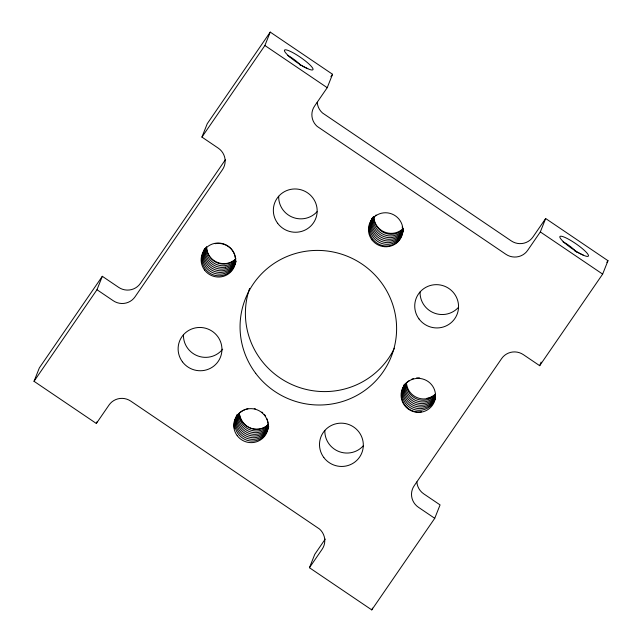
<?xml version="1.0" encoding="UTF-8"?>
<svg xmlns="http://www.w3.org/2000/svg" width="642" height="642" viewBox="0 0 642 642"><rect width="100%" height="100%" fill="white"/><g stroke="black" fill="none" stroke-linecap="round" stroke-linejoin="round"><path stroke-width="0.96" d="M416.875 481.925A15.689 15.424 21.7 0 0 423.76 493.867L440.067 504.909L434.738 518.319L371.766 609.9L309.444 567.721L322.123 549.271A15.689 15.424 21.7 0 0 319.507 529.024L130.751 401.106A15.689 15.424 21.7 0 0 109.02 405.038L96.34 423.479L34.018 381.3L39.355 367.89L102.319 276.309L118.634 287.351A15.689 15.424 21.7 0 0 140.365 283.427L225.543 159.529M34.018 381.3L96.982 289.719L102.319 276.309M96.982 289.719L113.297 300.761A15.689 15.424 21.7 0 0 135.029 296.829L222.485 169.64A15.689 15.424 21.7 0 0 218.24 148.133L201.933 137.091L207.262 123.681L270.234 32.1L332.556 74.279L327.219 87.689L314.54 106.131A15.689 15.424 21.7 0 0 317.156 126.386L505.912 254.304A15.689 15.424 21.7 0 0 527.644 250.372L540.323 231.931L545.66 218.521L607.982 260.7L602.645 274.11L539.681 365.691L523.366 354.649A15.689 15.424 21.7 0 0 501.635 358.573L414.178 485.769A15.689 15.424 21.7 0 0 418.423 507.276L434.738 518.319M96.34 423.479L97.054 421.698M201.933 137.091L264.897 45.51L270.234 32.1M309.444 567.721L314.781 554.311L325.253 539.071M371.766 609.9L372.48 608.11M539.681 365.691L541.102 362.112M330.903 76.687L332.556 74.279M545.66 218.521L532.98 236.962A15.689 15.424 21.7 0 1 511.249 240.894L322.493 112.976A15.689 15.424 21.7 0 1 317.236 102.287M606.851 262.353L607.982 260.7M264.897 45.51L327.219 87.689M540.323 231.931L602.645 274.11M363.179 445.909A21.964 21.595 21.7 0 1 324.836 430.453M458.412 307.398A21.964 21.595 21.7 0 1 420.069 291.941M317.028 211.708A21.964 21.595 21.7 0 1 278.684 196.251M222.67 349.176A21.964 21.595 21.7 0 1 183.451 334.755M394.421 348.181A78.452 77.112 21.7 0 1 294.245 385.577A78.452 77.112 21.7 0 1 249.594 288.467M402.446 229.202A17.262 16.965 21.7 0 1 373.796 216.763M235.919 258.75A17.262 16.965 21.7 0 1 206.483 247.034M268.557 424.354A17.262 16.965 21.7 0 1 239.193 413.705M435.083 394.806A17.262 16.965 21.7 0 1 406.434 382.367M563.034 241.882A17.069 4.663 40.8 0 1 576.516 251.953M583.217 255.051A17.069 1.396 28.4 0 1 578.514 252.852M577.631 252.41A17.069 1.396 28.4 0 1 574.895 251.006M287.608 55.461A17.069 4.663 40.8 0 1 301.09 65.532M307.791 68.63A17.069 1.396 28.4 0 1 302.205 65.998M300.392 65.075A17.069 1.396 28.4 0 1 299.469 64.593M403.409 229.547A17.069 16.363 46.9 0 1 386.34 235.453A17.069 16.363 46.9 0 1 373.467 221.867A17.069 16.844 -27 0 1 373.195 217.654M403.441 228.672A17.069 16.363 46.9 0 1 386.5 233.64A17.069 16.363 46.9 0 1 374.134 220.19A17.069 16.844 -27 0 1 373.829 217.036M403.328 230.374A17.069 16.363 46.9 0 1 386.187 237.251A17.069 16.363 46.9 0 1 372.801 223.544A17.069 16.844 -27 0 1 372.793 217.229M403.184 231.168A17.069 16.363 46.9 0 1 386.035 239.033A17.069 16.363 46.9 0 1 372.135 225.214A17.069 16.844 -27 0 1 372.352 217.871M372.448 218.039A17.069 16.844 -27 0 0 370.137 230.245A17.069 16.363 46.9 0 0 386.123 244.329A17.069 16.363 46.9 0 0 402.695 232.356M402.727 232.653A17.069 16.363 46.9 0 1 385.746 242.556A17.069 16.363 46.9 0 1 370.803 228.568A17.069 16.844 -27 0 1 371.67 219.203M403.361 230.679A17.069 16.363 46.9 0 1 403.08 231.682M402.518 232.837A17.069 16.363 46.9 0 1 385.369 240.71A17.069 16.363 46.9 0 1 371.469 226.891A17.069 16.844 -27 0 1 371.983 218.529M403.16 229.274A17.069 16.363 46.9 0 1 402.911 231.345M402.213 226.77A17.069 16.363 46.9 0 1 389.092 245.838A17.069 16.363 46.9 0 1 369.471 231.922A17.069 16.844 -27 0 1 374.479 216.418M375.281 215.704A17.069 16.844 -27 0 1 376.116 215.038M405.575 383.643A17.069 16.981 72.3 0 0 425.534 401.683A17.069 16.219 7.4 0 0 435.364 396.098M435.348 396.973A17.069 16.219 7.4 0 1 424.868 403.361A17.069 16.981 72.3 0 1 405.014 384.253M435.34 395.183A17.069 16.219 7.4 0 1 426.2 400.006A17.069 16.981 72.3 0 1 406.201 383.033M404.524 384.871A17.069 16.981 72.3 0 0 424.202 405.038A17.069 16.219 7.4 0 0 435.268 397.807M435.26 394.228A17.069 16.219 7.4 0 1 426.866 398.337M435.549 397.181A17.069 16.219 7.4 0 1 422.195 410.061A17.069 16.981 72.3 0 1 404.356 384.895M416.465 378.01A17.069 16.219 7.4 0 1 419.659 377.921M403.738 386.155A17.069 16.981 72.3 0 0 422.869 408.384A17.069 16.219 7.4 0 0 435.356 398.441M404.107 385.152A17.069 16.981 72.3 0 1 404.532 384.173M435.605 397.695A17.069 16.219 7.4 0 1 423.535 406.715A17.069 16.981 72.3 0 1 404.404 384.478M421.529 411.739A17.069 16.981 72.3 0 1 409.5 380.457M411.37 379.446A17.069 16.981 72.3 0 1 413.352 378.676M268.316 427.091A17.069 16.363 46.9 0 1 251.174 433.968A17.069 16.363 46.9 0 1 237.789 420.253A17.069 16.844 -27 0 1 237.612 414.997M268.412 424.474A17.069 16.363 46.9 0 1 251.648 428.519A17.069 16.363 46.9 0 1 239.787 415.23M268.428 425.389A17.069 16.363 46.9 0 1 251.487 430.349A17.069 16.363 46.9 0 1 239.121 416.907A17.069 16.844 -27 0 1 238.816 413.753M268.396 426.256A17.069 16.363 46.9 0 1 251.327 432.17A17.069 16.363 46.9 0 1 238.455 418.576A17.069 16.844 -27 0 1 238.182 414.371M237.339 414.588A17.069 16.844 -27 0 0 237.123 421.93A17.069 16.363 46.9 0 0 251.544 435.838A17.069 16.363 46.9 0 0 268.637 426.962M268.139 423.897A17.069 16.363 46.9 0 1 253.71 441.006A17.069 16.363 46.9 0 1 235.116 426.962A17.069 16.844 -27 0 1 237.428 414.748M268.035 422.853A17.069 16.363 46.9 0 0 267.866 421.81A17.069 16.844 -27 0 0 267.626 420.783M268.565 426.384A17.069 16.363 46.9 0 1 252.298 439.393A17.069 16.363 46.9 0 1 235.791 425.285A17.069 16.844 -27 0 1 237.075 414.941M268.725 426.713A17.069 16.363 46.9 0 1 251.913 437.651A17.069 16.363 46.9 0 1 236.457 423.608A17.069 16.844 -27 0 1 236.962 415.246M266.952 418.785A17.069 16.844 -27 0 1 267.321 419.772M234.45 428.631A17.069 16.844 -27 0 1 247.908 408.729M254.288 408.633A17.069 16.844 -27 0 1 255.331 408.85M261.952 412.092A17.069 16.844 -27 0 1 262.755 412.782M264.223 414.299A17.069 16.844 -27 0 1 265.483 415.992M204.91 248.695A17.069 16.981 72.3 0 0 224.588 268.862A17.069 16.219 7.4 0 0 235.654 261.631M225.254 267.184A17.069 16.981 72.3 0 1 205.4 248.077M206.588 246.865A17.069 16.981 72.3 0 0 226.586 263.838A17.069 16.219 7.4 0 0 235.718 259.015M235.726 260.796A17.069 16.219 7.4 0 1 225.254 267.192M235.75 259.93A17.069 16.219 7.4 0 1 225.92 265.515A17.069 16.981 72.3 0 1 205.962 247.467M205.231 248.606A17.069 16.981 72.3 0 0 221.915 275.57A17.069 16.219 7.4 0 0 235.189 256.599A17.069 16.219 7.4 0 0 215.134 243.663M204.742 248.727A17.069 16.981 72.3 0 0 222.581 273.893A17.069 16.219 7.4 0 0 235.935 261.013M204.485 249.329A17.069 16.981 72.3 0 0 223.922 270.539A17.069 16.219 7.4 0 0 235.991 261.527M204.124 249.979A17.069 16.981 72.3 0 0 223.247 272.216A17.069 16.219 7.4 0 0 235.742 262.265M255.685 373.315A78.452 77.112 21.7 0 0 390.296 358.95A78.452 77.112 21.7 0 0 309.011 250.853A78.452 77.112 21.7 0 0 255.685 373.315M323.809 457.497A21.964 21.595 21.7 0 0 361.518 453.645A21.964 21.595 21.7 0 0 338.896 423.279A21.964 21.595 21.7 0 0 323.809 457.497M419.041 318.986A21.964 21.595 21.7 0 0 456.751 315.134A21.964 21.595 21.7 0 0 434.128 284.767A21.964 21.595 21.7 0 0 419.041 318.986M277.657 223.296A21.964 21.595 21.7 0 0 315.366 219.444A21.964 21.595 21.7 0 0 292.744 189.077A21.964 21.595 21.7 0 0 277.657 223.296M182.424 361.799A21.964 21.595 21.7 0 0 220.134 357.947A21.964 21.595 21.7 0 0 197.511 327.58A21.964 21.595 21.7 0 0 182.424 361.799M204.573 270.073A17.262 16.965 21.7 0 0 234.186 266.911A17.262 16.965 21.7 0 0 216.306 243.133A17.262 16.965 21.7 0 0 204.573 270.073M237.211 435.677A17.262 16.965 21.7 0 0 266.823 432.515A17.262 16.965 21.7 0 0 248.944 408.737A17.262 16.965 21.7 0 0 237.211 435.677M404.524 405.407A17.262 16.965 21.7 0 0 434.136 402.245A17.262 16.965 21.7 0 0 416.257 378.467A17.262 16.965 21.7 0 0 404.524 405.407M371.895 239.803A17.262 16.965 21.7 0 0 401.507 236.641A17.262 16.965 21.7 0 0 383.619 212.855A17.262 16.965 21.7 0 0 371.895 239.803M565.273 243.422A17.262 3.098 34.5 0 0 588.337 256.142A17.262 3.098 34.5 0 0 568.852 239.37A17.262 3.098 34.5 0 0 565.273 243.422M289.847 57.002A17.262 3.098 34.5 0 0 312.903 69.729A17.262 3.098 34.5 0 0 293.426 52.957A17.262 3.098 34.5 0 0 289.847 57.002"/></g></svg>
